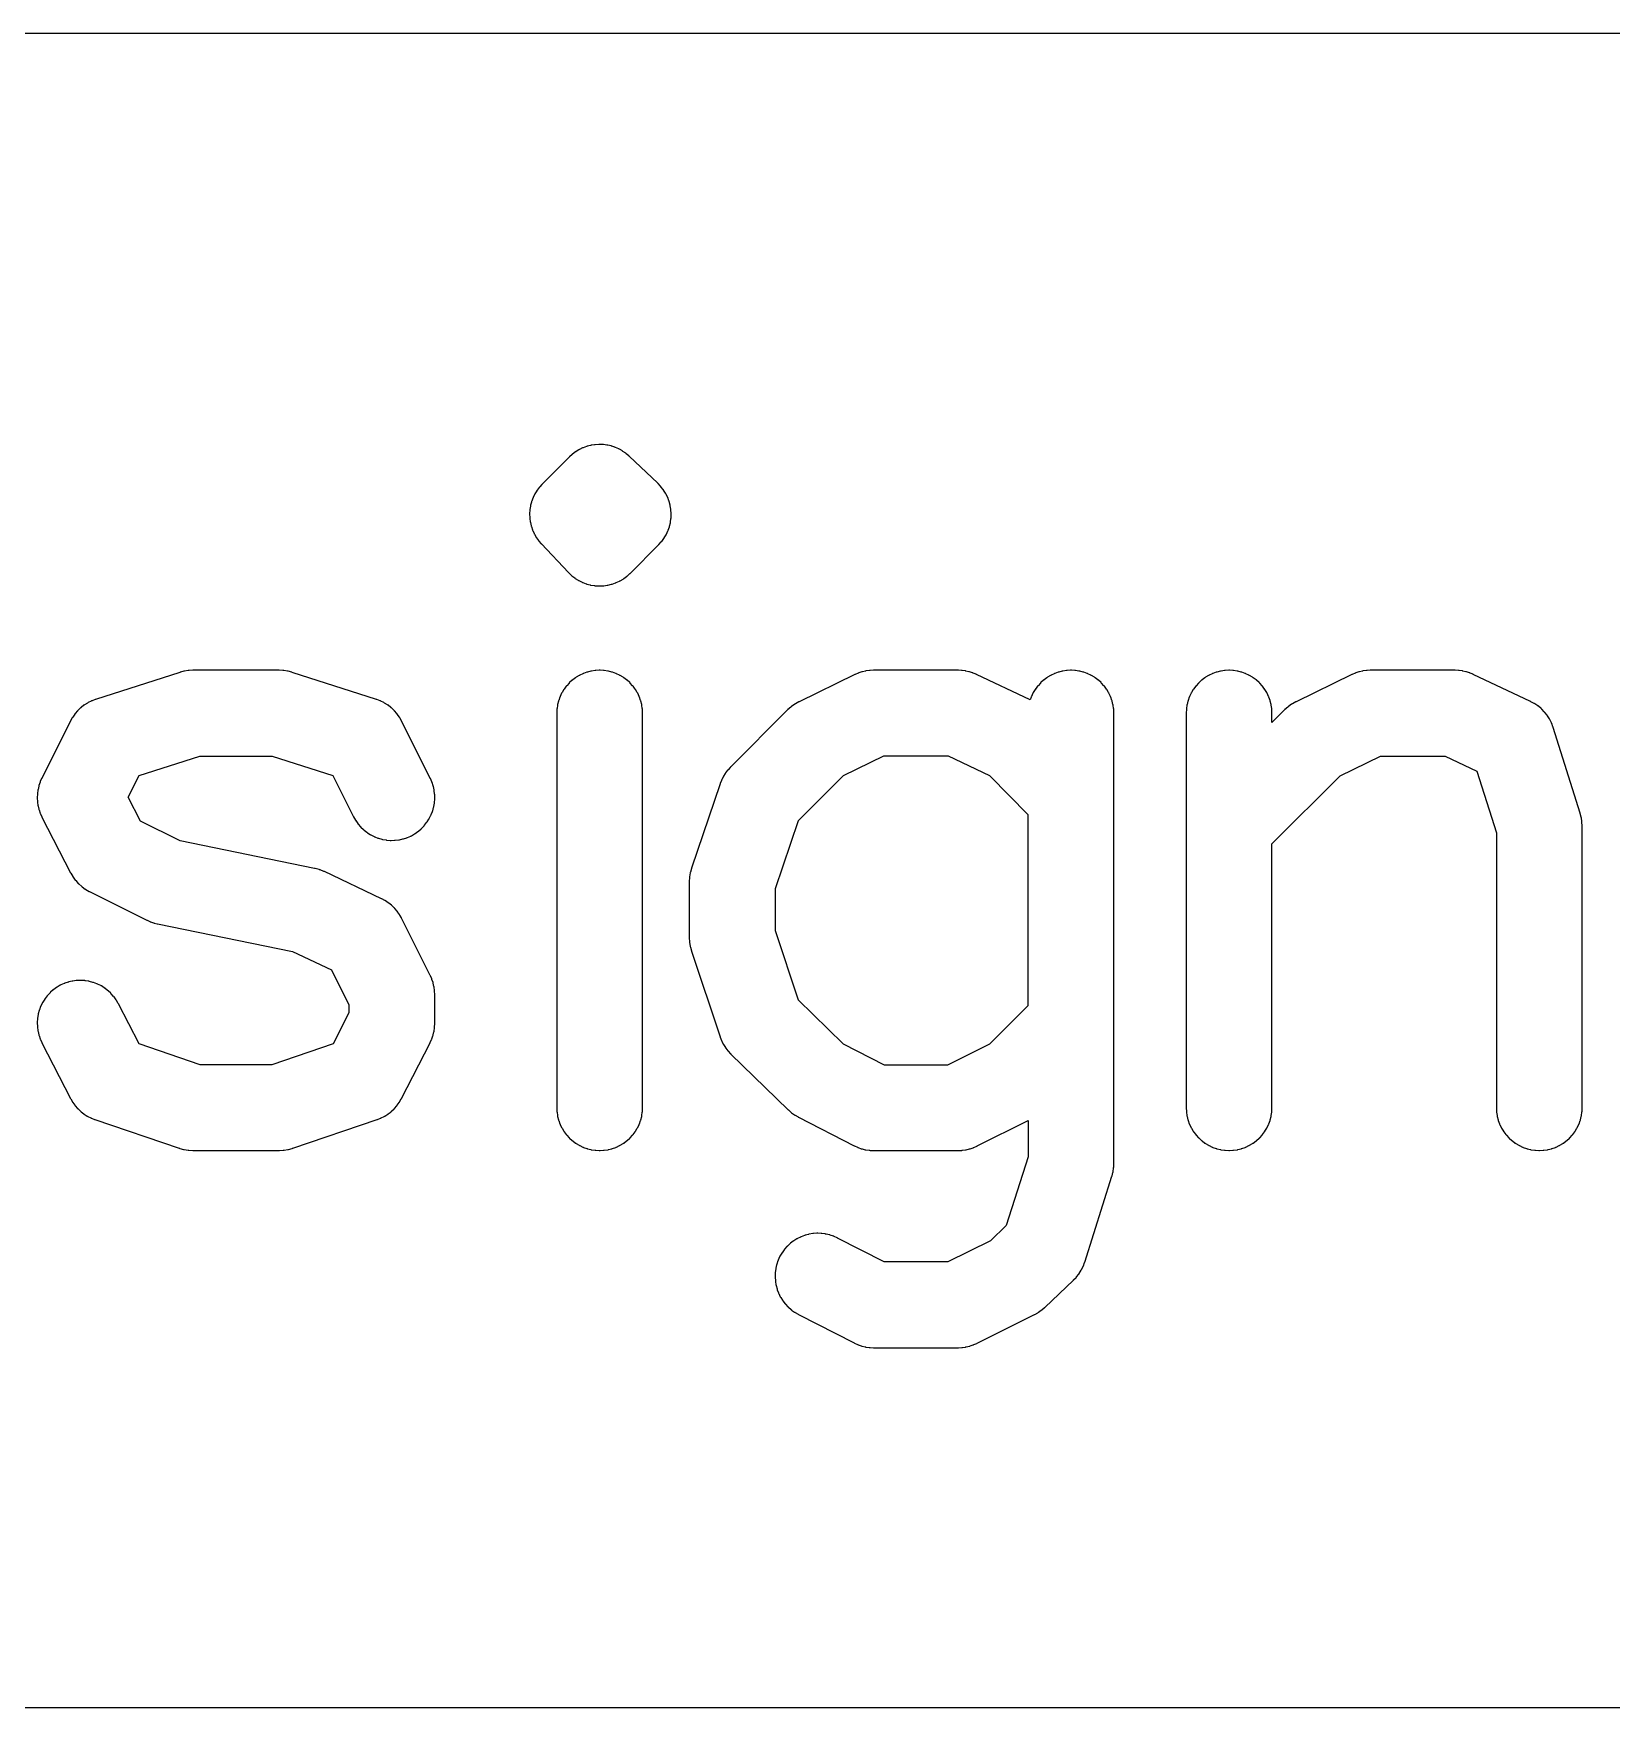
# Model space of a CAD drawing. Header units: inches. Extents: x -0.5 to 10, y -2.4 to 3.9.
# Drawn here: x 2.9801 to 3.0849, y -2.3026 to -2.1915 of the extents above; entities that cross this region are included whole.
import ezdxf

# ---------------------------------------------------------------- set-up
doc = ezdxf.new("R2010")
doc.units = ezdxf.units.IN

msp = doc.modelspace()

# ---------------------------------------------------------------- linework, layer by layer
for points in [[(3.33905, -2.30265), (3.33905, -2.19145), (2.87345, -2.19145), (2.87345, -2.30265)], [(3.013868, -2.221402), (3.013716, -2.22157), (3.0137, -2.221588), (3.013685, -2.221607), (3.01355, -2.221789), (3.013534, -2.221812), (3.013523, -2.221829), (3.013405, -2.222023), (3.013393, -2.222044), (3.013382, -2.222065), (3.013284, -2.22227), (3.013276, -2.222288), (3.013266, -2.222314), (3.013188, -2.222527), (3.01318, -2.222549), (3.013173, -2.222573), (3.013116, -2.222792), (3.013111, -2.222815), (3.013106, -2.222839), (3.01307, -2.223063), (3.013067, -2.223085), (3.013065, -2.223111), (3.013051, -2.223337), (3.01305, -2.223363), (3.013051, -2.223386), (3.013058, -2.223612), (3.01306, -2.223636), (3.013062, -2.22366), (3.013092, -2.223885), (3.013096, -2.223913), (3.013101, -2.223932), (3.013152, -2.224153), (3.013159, -2.22418), (3.013165, -2.2242), (3.013237, -2.224414), (3.013245, -2.224436), (3.013255, -2.224459), (3.013347, -2.224666), (3.013359, -2.22469), (3.013369, -2.224709), (3.013481, -2.224906), (3.013493, -2.224927), (3.013507, -2.224947), (3.013637, -2.225132), (3.013651, -2.225151), (3.013667, -2.22517), (3.013815, -2.225342), (3.01382, -2.225348), (3.013831, -2.22536), (3.015631, -2.22726), (3.015645, -2.227275), (3.015649, -2.227278), (3.015818, -2.22744), (3.015836, -2.227456), (3.015856, -2.227472), (3.016041, -2.227617), (3.016057, -2.227629), (3.016082, -2.227645), (3.01628, -2.227771), (3.016302, -2.227783), (3.016324, -2.227795), (3.016534, -2.2279), (3.016558, -2.227911), (3.016558, -2.227911), (3.016579, -2.22792), (3.016799, -2.228003), (3.016826, -2.228013), (3.016846, -2.228019), (3.017073, -2.22808), (3.017098, -2.228086), (3.017098, -2.228086), (3.017121, -2.22809), (3.017353, -2.228128), (3.017374, -2.228131), (3.017402, -2.228134), (3.017637, -2.228149), (3.017658, -2.22815), (3.017658, -2.22815), (3.017686, -2.228149), (3.017921, -2.228141), (3.017943, -2.22814), (3.017943, -2.22814), (3.017971, -2.228137), (3.018203, -2.228105), (3.018225, -2.228101), (3.018252, -2.228095), (3.01848, -2.228041), (3.018503, -2.228034), (3.018503, -2.228034), (3.018528, -2.228027), (3.018749, -2.227949), (3.018771, -2.227941), (3.018796, -2.22793), (3.019008, -2.227831), (3.019033, -2.227819), (3.019053, -2.227808), (3.019254, -2.227688), (3.019275, -2.227675), (3.019296, -2.227661), (3.019485, -2.227521), (3.019504, -2.227506), (3.019523, -2.22749), (3.019697, -2.227332), (3.019705, -2.227325), (3.019715, -2.227315), (3.021615, -2.225415), (3.021625, -2.225405), (3.021632, -2.225397), (3.02179, -2.225223), (3.021806, -2.225204), (3.021821, -2.225185), (3.021961, -2.224996), (3.021975, -2.224975), (3.021988, -2.224954), (3.022108, -2.224753), (3.022119, -2.224733), (3.022131, -2.224708), (3.02223, -2.224496), (3.022241, -2.224471), (3.022249, -2.224449), (3.022327, -2.224228), (3.022334, -2.224203), (3.022334, -2.224203), (3.022341, -2.22418), (3.022395, -2.223952), (3.022401, -2.223925), (3.022405, -2.223903), (3.022437, -2.223671), (3.02244, -2.223643), (3.02244, -2.223643), (3.022441, -2.223621), (3.022449, -2.223386), (3.02245, -2.223358), (3.02245, -2.223358), (3.022449, -2.223337), (3.022434, -2.223102), (3.022431, -2.223074), (3.022428, -2.223053), (3.02239, -2.222821), (3.022386, -2.222798), (3.022386, -2.222798), (3.02238, -2.222773), (3.022319, -2.222546), (3.022313, -2.222526), (3.022303, -2.222499), (3.02222, -2.222279), (3.022211, -2.222258), (3.022211, -2.222258), (3.0222, -2.222234), (3.022095, -2.222024), (3.022083, -2.222002), (3.022071, -2.22198), (3.021945, -2.221782), (3.021929, -2.221757), (3.021917, -2.221741), (3.021772, -2.221556), (3.021756, -2.221536), (3.02174, -2.221518), (3.021578, -2.221349), (3.021575, -2.221345), (3.02156, -2.221331), (3.01966, -2.219531), (3.019648, -2.21952), (3.019642, -2.219515), (3.01947, -2.219367), (3.019451, -2.219351), (3.019432, -2.219337), (3.019247, -2.219207), (3.019227, -2.219193), (3.019206, -2.219181), (3.019009, -2.219069), (3.01899, -2.219059), (3.018966, -2.219047), (3.018759, -2.218955), (3.018736, -2.218945), (3.018714, -2.218937), (3.0185, -2.218865), (3.01848, -2.218859), (3.018453, -2.218852), (3.018232, -2.218801), (3.018213, -2.218796), (3.018185, -2.218792), (3.01796, -2.218762), (3.017936, -2.21876), (3.017912, -2.218758), (3.017686, -2.218751), (3.017663, -2.21875), (3.017637, -2.218751), (3.017411, -2.218765), (3.017385, -2.218767), (3.017363, -2.21877), (3.017139, -2.218806), (3.017115, -2.218811), (3.017092, -2.218816), (3.016873, -2.218873), (3.016849, -2.21888), (3.016827, -2.218888), (3.016614, -2.218966), (3.016588, -2.218976), (3.01657, -2.218984), (3.016365, -2.219082), (3.016344, -2.219093), (3.016323, -2.219105), (3.016129, -2.219223), (3.016112, -2.219234), (3.016089, -2.21925), (3.015907, -2.219385), (3.015888, -2.2194), (3.01587, -2.219416), (3.015702, -2.219568), (3.015695, -2.219575), (3.015685, -2.219585), (3.013885, -2.221385), (3.013875, -2.221395)], [(2.999987, -2.240747), (3.001351, -2.243475), (3.001355, -2.243483), (3.001362, -2.243496), (3.001476, -2.243697), (3.00149, -2.243721), (3.001502, -2.243739), (3.001634, -2.243928), (3.001649, -2.243948), (3.001664, -2.243966), (3.001814, -2.244141), (3.00183, -2.244159), (3.001848, -2.244177), (3.002015, -2.244337), (3.002033, -2.244353), (3.002052, -2.244369), (3.002233, -2.244511), (3.002252, -2.244525), (3.002273, -2.244539), (3.002468, -2.244663), (3.002486, -2.244675), (3.00251, -2.244688), (3.002716, -2.244792), (3.002739, -2.244803), (3.002761, -2.244812), (3.002976, -2.244895), (3.002999, -2.244904), (3.003022, -2.244911), (3.003244, -2.244973), (3.003272, -2.24498), (3.003292, -2.244984), (3.003519, -2.245024), (3.003545, -2.245028), (3.003568, -2.24503), (3.003798, -2.245048), (3.003821, -2.245049), (3.003847, -2.245049), (3.004078, -2.245044), (3.004103, -2.245043), (3.004126, -2.24504), (3.004355, -2.245013), (3.004382, -2.245009), (3.004404, -2.245005), (3.004629, -2.244955), (3.004653, -2.244949), (3.004676, -2.244942), (3.004895, -2.24487), (3.004922, -2.24486), (3.004941, -2.244852), (3.005152, -2.24476), (3.005175, -2.244749), (3.005196, -2.244738), (3.005397, -2.244624), (3.005421, -2.24461), (3.005439, -2.244598), (3.005628, -2.244466), (3.005648, -2.244451), (3.005666, -2.244436), (3.005841, -2.244286), (3.005859, -2.24427), (3.005877, -2.244252), (3.006037, -2.244085), (3.006053, -2.244067), (3.006069, -2.244048), (3.006211, -2.243867), (3.006225, -2.243848), (3.006239, -2.243827), (3.006363, -2.243632), (3.006375, -2.243614), (3.006388, -2.24359), (3.006492, -2.243384), (3.006503, -2.243361), (3.006512, -2.243339), (3.006595, -2.243124), (3.006604, -2.243101), (3.006611, -2.243078), (3.006673, -2.242856), (3.00668, -2.242828), (3.006684, -2.242808), (3.006724, -2.242581), (3.006728, -2.242555), (3.00673, -2.242532), (3.006748, -2.242302), (3.006749, -2.242279), (3.006749, -2.242253), (3.006744, -2.242022), (3.006743, -2.241997), (3.00674, -2.241974), (3.006713, -2.241745), (3.006709, -2.241718), (3.006705, -2.241696), (3.006655, -2.241471), (3.006649, -2.241447), (3.006642, -2.241424), (3.00657, -2.241205), (3.00656, -2.241178), (3.006552, -2.241159), (3.00646, -2.240948), (3.006453, -2.240934), (3.006449, -2.240925), (3.004549, -2.237125), (3.004545, -2.237117), (3.004537, -2.237103), (3.004423, -2.2369), (3.004411, -2.236881), (3.004411, -2.236881), (3.004396, -2.236858), (3.004262, -2.236667), (3.004246, -2.236646), (3.004246, -2.236646), (3.004231, -2.236627), (3.004078, -2.23645), (3.004061, -2.236431), (3.004044, -2.236414), (3.003874, -2.236254), (3.003858, -2.236239), (3.003836, -2.236221), (3.003652, -2.236078), (3.003631, -2.236063), (3.003631, -2.236063), (3.003611, -2.23605), (3.003413, -2.235925), (3.003393, -2.235913), (3.003393, -2.235913), (3.003369, -2.235901), (3.00316, -2.235797), (3.003139, -2.235788), (3.003114, -2.235777), (3.002896, -2.235695), (3.00288, -2.235689), (3.002872, -2.235687), (2.997272, -2.233887), (2.997265, -2.233885), (2.997247, -2.233879), (2.997012, -2.233817), (2.996986, -2.233811), (2.996986, -2.233811), (2.996961, -2.233806), (2.996721, -2.233769), (2.996696, -2.233765), (2.996696, -2.233765), (2.996669, -2.233763), (2.996426, -2.233751), (2.99641, -2.23375), (2.9964, -2.23375), (2.9907, -2.23375), (2.99069, -2.23375), (2.990674, -2.233751), (2.990431, -2.233763), (2.990404, -2.233765), (2.990404, -2.233765), (2.990379, -2.233769), (2.990139, -2.233806), (2.990114, -2.233811), (2.990114, -2.233811), (2.990088, -2.233817), (2.989853, -2.233879), (2.989835, -2.233885), (2.989828, -2.233887), (2.984228, -2.235687), (2.98422, -2.235689), (2.984204, -2.235695), (2.983986, -2.235777), (2.983961, -2.235788), (2.98394, -2.235797), (2.983731, -2.235901), (2.983707, -2.235913), (2.983707, -2.235913), (2.983687, -2.235925), (2.983489, -2.23605), (2.983469, -2.236063), (2.983469, -2.236063), (2.983448, -2.236078), (2.983264, -2.236221), (2.983242, -2.236239), (2.983226, -2.236254), (2.983056, -2.236414), (2.983039, -2.236431), (2.983022, -2.23645), (2.982869, -2.236627), (2.982854, -2.236646), (2.982854, -2.236646), (2.982838, -2.236667), (2.982704, -2.236858), (2.982689, -2.236881), (2.982689, -2.236881), (2.982677, -2.2369), (2.982563, -2.237103), (2.982555, -2.237117), (2.982551, -2.237125), (2.980651, -2.240925), (2.980647, -2.240934), (2.980641, -2.240947), (2.980552, -2.241148), (2.980543, -2.241169), (2.980535, -2.241192), (2.980465, -2.241401), (2.980458, -2.241422), (2.980452, -2.241446), (2.980402, -2.241661), (2.980397, -2.241683), (2.980393, -2.241707), (2.980364, -2.241925), (2.980361, -2.24195), (2.98036, -2.241972), (2.98035, -2.242192), (2.98035, -2.242213), (2.980351, -2.242239), (2.980362, -2.242459), (2.980364, -2.24248), (2.980367, -2.242505), (2.980399, -2.242723), (2.980403, -2.242747), (2.980408, -2.24277), (2.98046, -2.242984), (2.980466, -2.243004), (2.980474, -2.243029), (2.980546, -2.243237), (2.980554, -2.24326), (2.980563, -2.24328), (2.980655, -2.243481), (2.980658, -2.243488), (2.980665, -2.243502), (2.982565, -2.247202), (2.98257, -2.247212), (2.982577, -2.247225), (2.982702, -2.247439), (2.982715, -2.247461), (2.982715, -2.247461), (2.982731, -2.247483), (2.982877, -2.247683), (2.982891, -2.247701), (2.982891, -2.247701), (2.982911, -2.247724), (2.983077, -2.247907), (2.983096, -2.247927), (2.983096, -2.247927), (2.983115, -2.247944), (2.9833, -2.248109), (2.983322, -2.248127), (2.983322, -2.248127), (2.983341, -2.248142), (2.983542, -2.248286), (2.983562, -2.248299), (2.983562, -2.248299), (2.983587, -2.248314), (2.983802, -2.248437), (2.983814, -2.248443), (2.983825, -2.248449), (2.987625, -2.250349), (2.98763, -2.250351), (2.987645, -2.250358), (2.987833, -2.250442), (2.987855, -2.250451), (2.987873, -2.250458), (2.988067, -2.250525), (2.988088, -2.250532), (2.988109, -2.250538), (2.988308, -2.250587), (2.988327, -2.250592), (2.98833, -2.250592), (2.997292, -2.252423), (2.999891, -2.253655), (3.00105, -2.255973), (3.00105, -2.256511), (2.999992, -2.258572), (2.99593, -2.25995), (2.99117, -2.25995), (2.987108, -2.258572), (2.985735, -2.255898), (2.985727, -2.255883), (2.985724, -2.255877), (2.985608, -2.255677), (2.985597, -2.255658), (2.985582, -2.255636), (2.985447, -2.255448), (2.985433, -2.255429), (2.985417, -2.25541), (2.985265, -2.255236), (2.985245, -2.255215), (2.985231, -2.255201), (2.985062, -2.255043), (2.985042, -2.255025), (2.985025, -2.255012), (2.984842, -2.254871), (2.984824, -2.254858), (2.984802, -2.254843), (2.984606, -2.254721), (2.984585, -2.254709), (2.984563, -2.254698), (2.984356, -2.254596), (2.984334, -2.254585), (2.984311, -2.254576), (2.984095, -2.254495), (2.984071, -2.254486), (2.984049, -2.25448), (2.983826, -2.25442), (2.983798, -2.254414), (2.983778, -2.25441), (2.98355, -2.254372), (2.98353, -2.254369), (2.983502, -2.254367), (2.983271, -2.254351), (2.983249, -2.25435), (2.983222, -2.254351), (2.982992, -2.254358), (2.982968, -2.254359), (2.982943, -2.254362), (2.982714, -2.254392), (2.982692, -2.254396), (2.982666, -2.254401), (2.982441, -2.254453), (2.982417, -2.25446), (2.982394, -2.254467), (2.982176, -2.254541), (2.982154, -2.254549), (2.98213, -2.254559), (2.98192, -2.254654), (2.981897, -2.254665), (2.981877, -2.254676), (2.981677, -2.254792), (2.981658, -2.254803), (2.981636, -2.254818), (2.981448, -2.254953), (2.981429, -2.254967), (2.98141, -2.254983), (2.981236, -2.255135), (2.981215, -2.255155), (2.981201, -2.255169), (2.981043, -2.255338), (2.981025, -2.255358), (2.981012, -2.255375), (2.980871, -2.255558), (2.980858, -2.255576), (2.980843, -2.255598), (2.980721, -2.255794), (2.980709, -2.255815), (2.980698, -2.255837), (2.980596, -2.256044), (2.980585, -2.256066), (2.980576, -2.256089), (2.980495, -2.256305), (2.980486, -2.256329), (2.98048, -2.256351), (2.98042, -2.256574), (2.980414, -2.256602), (2.98041, -2.256622), (2.980372, -2.25685), (2.980369, -2.25687), (2.980367, -2.256898), (2.980351, -2.257129), (2.98035, -2.257151), (2.980351, -2.257178), (2.980358, -2.257408), (2.980359, -2.257432), (2.980362, -2.257457), (2.980392, -2.257686), (2.980396, -2.257708), (2.980401, -2.257734), (2.980453, -2.257959), (2.98046, -2.257983), (2.980467, -2.258006), (2.980541, -2.258224), (2.980549, -2.258246), (2.980559, -2.25827), (2.980654, -2.25848), (2.980658, -2.258489), (2.980665, -2.258502), (2.982565, -2.262202), (2.982571, -2.262214), (2.982576, -2.262223), (2.982689, -2.262419), (2.982701, -2.262439), (2.982715, -2.262459), (2.982846, -2.262643), (2.982863, -2.262666), (2.982876, -2.262681), (2.983024, -2.262852), (2.983043, -2.262872), (2.983057, -2.262886), (2.983221, -2.263042), (2.983238, -2.263058), (2.983257, -2.263073), (2.983435, -2.263212), (2.983455, -2.263227), (2.983474, -2.26324), (2.983665, -2.263362), (2.983683, -2.263373), (2.983706, -2.263386), (2.983908, -2.263488), (2.983926, -2.263497), (2.983952, -2.263508), (2.984162, -2.263591), (2.984168, -2.263593), (2.984184, -2.263599), (2.989784, -2.265499), (2.989798, -2.265503), (2.98981, -2.265507), (2.990057, -2.265576), (2.990081, -2.265582), (2.990081, -2.265582), (2.99011, -2.265588), (2.990363, -2.265629), (2.99039, -2.265633), (2.99039, -2.265633), (2.990417, -2.265635), (2.990673, -2.265649), (2.990691, -2.26565), (2.9907, -2.26565), (2.9964, -2.26565), (2.996409, -2.26565), (2.996427, -2.265649), (2.996683, -2.265635), (2.99671, -2.265633), (2.99671, -2.265633), (2.996737, -2.265629), (2.99699, -2.265588), (2.997019, -2.265582), (2.997019, -2.265582), (2.997043, -2.265576), (2.99729, -2.265507), (2.997302, -2.265503), (2.997316, -2.265499), (3.002916, -2.263599), (3.002932, -2.263593), (3.002938, -2.263591), (3.003148, -2.263508), (3.003174, -2.263497), (3.003192, -2.263488), (3.003394, -2.263386), (3.003417, -2.263373), (3.003435, -2.263362), (3.003626, -2.26324), (3.003645, -2.263227), (3.003665, -2.263212), (3.003843, -2.263073), (3.003862, -2.263058), (3.003879, -2.263042), (3.004043, -2.262886), (3.004057, -2.262872), (3.004076, -2.262852), (3.004224, -2.262681), (3.004237, -2.262666), (3.004254, -2.262643), (3.004385, -2.262459), (3.004399, -2.262439), (3.004411, -2.262419), (3.004524, -2.262223), (3.004529, -2.262214), (3.004535, -2.262202), (3.006435, -2.258502), (3.006444, -2.258484), (3.006446, -2.258481), (3.006538, -2.258278), (3.006546, -2.258258), (3.006555, -2.258234), (3.006628, -2.258023), (3.006636, -2.257997), (3.006641, -2.257977), (3.006694, -2.257761), (3.006699, -2.257738), (3.006703, -2.257714), (3.006734, -2.257494), (3.006737, -2.25747), (3.006739, -2.257446), (3.006749, -2.257224), (3.00675, -2.257211), (3.00675, -2.2572), (3.00675, -2.2553), (3.00675, -2.255289), (3.006749, -2.255277), (3.006739, -2.255059), (3.006738, -2.255034), (3.006735, -2.255013), (3.006705, -2.254797), (3.006701, -2.254775), (3.006696, -2.254752), (3.006646, -2.25454), (3.00664, -2.254514), (3.006634, -2.254495), (3.006564, -2.254289), (3.006555, -2.254264), (3.006547, -2.254246), (3.006459, -2.254046), (3.006453, -2.254034), (3.006449, -2.254025), (3.004549, -2.250225), (3.004545, -2.250217), (3.004538, -2.250204), (3.004429, -2.25001), (3.004418, -2.249992), (3.004404, -2.24997), (3.004277, -2.249786), (3.004264, -2.249769), (3.004248, -2.249749), (3.004104, -2.249578), (3.004088, -2.24956), (3.004072, -2.249543), (3.003912, -2.249387), (3.003894, -2.249371), (3.003877, -2.249356), (3.003703, -2.249215), (3.003685, -2.249202), (3.003665, -2.249187), (3.003479, -2.249064), (3.003459, -2.249052), (3.003438, -2.24904), (3.003241, -2.248935), (3.003225, -2.248927), (3.00322, -2.248924), (2.99942, -2.247124), (2.999406, -2.247118), (2.999392, -2.247112), (2.99913, -2.247007), (2.999102, -2.246996), (2.999102, -2.246996), (2.999073, -2.246988), (2.9988, -2.246915), (2.998778, -2.246909), (2.99877, -2.246908), (2.989839, -2.245083), (2.987209, -2.243768), (2.986395, -2.242183), (2.987113, -2.240747), (2.991147, -2.23945), (2.995953, -2.23945)], [(3.02055, -2.2628), (3.02055, -2.2366), (3.02055, -2.23659), (3.020549, -2.236575), (3.020538, -2.236345), (3.020536, -2.236319), (3.020533, -2.236296), (3.020499, -2.236068), (3.020496, -2.236045), (3.02049, -2.23602), (3.020434, -2.235796), (3.020427, -2.23577), (3.02042, -2.235749), (3.020342, -2.235532), (3.020333, -2.235508), (3.020323, -2.235487), (3.020225, -2.235278), (3.020213, -2.235256), (3.020201, -2.235235), (3.020083, -2.235037), (3.020068, -2.235014), (3.020056, -2.234997), (3.019918, -2.234811), (3.019902, -2.23479), (3.019887, -2.234773), (3.019732, -2.234603), (3.019715, -2.234585), (3.019697, -2.234568), (3.019527, -2.234413), (3.01951, -2.234398), (3.019489, -2.234382), (3.019303, -2.234244), (3.019286, -2.234232), (3.019263, -2.234217), (3.019065, -2.234099), (3.019044, -2.234087), (3.019022, -2.234075), (3.018813, -2.233977), (3.018792, -2.233967), (3.018768, -2.233958), (3.018551, -2.23388), (3.01853, -2.233873), (3.018504, -2.233866), (3.01828, -2.23381), (3.018255, -2.233804), (3.018232, -2.233801), (3.018004, -2.233767), (3.017981, -2.233764), (3.017955, -2.233762), (3.017725, -2.233751), (3.0177, -2.23375), (3.017675, -2.233751), (3.017445, -2.233762), (3.017419, -2.233764), (3.017396, -2.233767), (3.017168, -2.233801), (3.017145, -2.233804), (3.01712, -2.23381), (3.016896, -2.233866), (3.01687, -2.233873), (3.016849, -2.23388), (3.016632, -2.233958), (3.016608, -2.233967), (3.016587, -2.233977), (3.016378, -2.234075), (3.016356, -2.234087), (3.016335, -2.234099), (3.016137, -2.234217), (3.016114, -2.234232), (3.016097, -2.234244), (3.015911, -2.234382), (3.01589, -2.234398), (3.015873, -2.234413), (3.015703, -2.234568), (3.015685, -2.234585), (3.015668, -2.234603), (3.015513, -2.234773), (3.015498, -2.23479), (3.015482, -2.234811), (3.015344, -2.234997), (3.015332, -2.235014), (3.015317, -2.235037), (3.015199, -2.235235), (3.015187, -2.235256), (3.015175, -2.235278), (3.015077, -2.235487), (3.015067, -2.235508), (3.015058, -2.235532), (3.01498, -2.235749), (3.014973, -2.23577), (3.014966, -2.235796), (3.01491, -2.23602), (3.014904, -2.236045), (3.014901, -2.236068), (3.014867, -2.236296), (3.014864, -2.236319), (3.014862, -2.236345), (3.014851, -2.236575), (3.01485, -2.23659), (3.01485, -2.2366), (3.01485, -2.2628), (3.01485, -2.26281), (3.014851, -2.262825), (3.014862, -2.263055), (3.014864, -2.263081), (3.014867, -2.263104), (3.014901, -2.263332), (3.014904, -2.263355), (3.01491, -2.26338), (3.014966, -2.263604), (3.014973, -2.26363), (3.01498, -2.263651), (3.015058, -2.263868), (3.015067, -2.263892), (3.015077, -2.263913), (3.015175, -2.264122), (3.015187, -2.264144), (3.015199, -2.264165), (3.015317, -2.264363), (3.015332, -2.264386), (3.015344, -2.264403), (3.015482, -2.264589), (3.015498, -2.26461), (3.015513, -2.264627), (3.015668, -2.264797), (3.015685, -2.264815), (3.015703, -2.264832), (3.015873, -2.264987), (3.01589, -2.265002), (3.015911, -2.265018), (3.016097, -2.265156), (3.016114, -2.265168), (3.016137, -2.265183), (3.016335, -2.265301), (3.016356, -2.265313), (3.016378, -2.265325), (3.016587, -2.265423), (3.016608, -2.265433), (3.016632, -2.265442), (3.016849, -2.26552), (3.01687, -2.265527), (3.016896, -2.265534), (3.01712, -2.26559), (3.017145, -2.265596), (3.017168, -2.265599), (3.017396, -2.265633), (3.017419, -2.265636), (3.017445, -2.265638), (3.017675, -2.265649), (3.0177, -2.26565), (3.017725, -2.265649), (3.017955, -2.265638), (3.017981, -2.265636), (3.018004, -2.265633), (3.018232, -2.265599), (3.018255, -2.265596), (3.01828, -2.26559), (3.018504, -2.265534), (3.01853, -2.265527), (3.018551, -2.26552), (3.018768, -2.265442), (3.018792, -2.265433), (3.018813, -2.265423), (3.019022, -2.265325), (3.019044, -2.265313), (3.019065, -2.265301), (3.019263, -2.265183), (3.019286, -2.265168), (3.019303, -2.265156), (3.019489, -2.265018), (3.01951, -2.265002), (3.019527, -2.264987), (3.019697, -2.264832), (3.019715, -2.264815), (3.019732, -2.264797), (3.019887, -2.264627), (3.019902, -2.26461), (3.019918, -2.264589), (3.020056, -2.264403), (3.020068, -2.264386), (3.020083, -2.264363), (3.020201, -2.264165), (3.020213, -2.264144), (3.020225, -2.264122), (3.020323, -2.263913), (3.020333, -2.263892), (3.020342, -2.263868), (3.02042, -2.263651), (3.020427, -2.26363), (3.020434, -2.263604), (3.02049, -2.26338), (3.020496, -2.263355), (3.020499, -2.263332), (3.020533, -2.263104), (3.020536, -2.263081), (3.020538, -2.263055), (3.020549, -2.262825), (3.02055, -2.26281)], [(3.04615, -2.263661), (3.04615, -2.266061), (3.044704, -2.270638), (3.043647, -2.27164), (3.040827, -2.27305), (3.036589, -2.27305), (3.033502, -2.271465), (3.033489, -2.271458), (3.03348, -2.271454), (3.03327, -2.271359), (3.033246, -2.271349), (3.033224, -2.271341), (3.033006, -2.271267), (3.032983, -2.27126), (3.032959, -2.271253), (3.032734, -2.271201), (3.032708, -2.271196), (3.032686, -2.271192), (3.032457, -2.271162), (3.032432, -2.271159), (3.032408, -2.271158), (3.032178, -2.271151), (3.032151, -2.27115), (3.032129, -2.271151), (3.031898, -2.271167), (3.03187, -2.271169), (3.03185, -2.271172), (3.031622, -2.27121), (3.031602, -2.271214), (3.031574, -2.27122), (3.031351, -2.27128), (3.031329, -2.271286), (3.031305, -2.271295), (3.031089, -2.271376), (3.031066, -2.271385), (3.031044, -2.271396), (3.030837, -2.271498), (3.030815, -2.271509), (3.030794, -2.271521), (3.030598, -2.271643), (3.030576, -2.271658), (3.030558, -2.271671), (3.030375, -2.271812), (3.030358, -2.271825), (3.030338, -2.271843), (3.030169, -2.272001), (3.030155, -2.272015), (3.030135, -2.272036), (3.029983, -2.27221), (3.029967, -2.272229), (3.029953, -2.272248), (3.029818, -2.272436), (3.029803, -2.272458), (3.029792, -2.272477), (3.029676, -2.272677), (3.029665, -2.272697), (3.029654, -2.27272), (3.029559, -2.27293), (3.029549, -2.272954), (3.029541, -2.272976), (3.029467, -2.273194), (3.02946, -2.273217), (3.029453, -2.273241), (3.029401, -2.273466), (3.029396, -2.273492), (3.029392, -2.273514), (3.029362, -2.273743), (3.029359, -2.273768), (3.029358, -2.273792), (3.029351, -2.274022), (3.02935, -2.274049), (3.029351, -2.274071), (3.029367, -2.274302), (3.029369, -2.27433), (3.029372, -2.27435), (3.02941, -2.274578), (3.029414, -2.274598), (3.02942, -2.274626), (3.02948, -2.274849), (3.029486, -2.274871), (3.029495, -2.274895), (3.029576, -2.275111), (3.029585, -2.275134), (3.029596, -2.275156), (3.029698, -2.275363), (3.029709, -2.275385), (3.029721, -2.275406), (3.029843, -2.275602), (3.029858, -2.275624), (3.029871, -2.275642), (3.030012, -2.275825), (3.030025, -2.275842), (3.030043, -2.275862), (3.030201, -2.276031), (3.030215, -2.276045), (3.030236, -2.276065), (3.03041, -2.276217), (3.030429, -2.276233), (3.030448, -2.276247), (3.030636, -2.276382), (3.030658, -2.276397), (3.030677, -2.276408), (3.030877, -2.276524), (3.030883, -2.276527), (3.030898, -2.276535), (3.034598, -2.278435), (3.034616, -2.278444), (3.034619, -2.278446), (3.034822, -2.278538), (3.034842, -2.278546), (3.034866, -2.278555), (3.035077, -2.278628), (3.035103, -2.278636), (3.035123, -2.278641), (3.035339, -2.278694), (3.035362, -2.278699), (3.035386, -2.278703), (3.035606, -2.278734), (3.03563, -2.278737), (3.035654, -2.278739), (3.035876, -2.278749), (3.035889, -2.27875), (3.0359, -2.27875), (3.0415, -2.27875), (3.041511, -2.27875), (3.041523, -2.278749), (3.041741, -2.278739), (3.041766, -2.278738), (3.041787, -2.278735), (3.042003, -2.278705), (3.042025, -2.278701), (3.042048, -2.278696), (3.04226, -2.278646), (3.042286, -2.27864), (3.042305, -2.278634), (3.042511, -2.278564), (3.042536, -2.278555), (3.042554, -2.278547), (3.042754, -2.278459), (3.042766, -2.278453), (3.042775, -2.278449), (3.046575, -2.276549), (3.046583, -2.276545), (3.046596, -2.276538), (3.046797, -2.276424), (3.046818, -2.276412), (3.046839, -2.276398), (3.047028, -2.276266), (3.047048, -2.276251), (3.047067, -2.276236), (3.047242, -2.276085), (3.047254, -2.276075), (3.04726, -2.276069), (3.04916, -2.274269), (3.04917, -2.27426), (3.049178, -2.274251), (3.049342, -2.274079), (3.04936, -2.274059), (3.04936, -2.274059), (3.049375, -2.274041), (3.049521, -2.273853), (3.049536, -2.273832), (3.049536, -2.273832), (3.04955, -2.273811), (3.049677, -2.273609), (3.049687, -2.273591), (3.049687, -2.273591), (3.049701, -2.273565), (3.049806, -2.273352), (3.049817, -2.273328), (3.049817, -2.273328), (3.049826, -2.273305), (3.049909, -2.273082), (3.049911, -2.273078), (3.049918, -2.273058), (3.051718, -2.267358), (3.051722, -2.267345), (3.051725, -2.267334), (3.051785, -2.267102), (3.051791, -2.267079), (3.051791, -2.267079), (3.051795, -2.267052), (3.051832, -2.266815), (3.051835, -2.266788), (3.051835, -2.266788), (3.051837, -2.266765), (3.051849, -2.266525), (3.05185, -2.26651), (3.05185, -2.2665), (3.05185, -2.2366), (3.05185, -2.23659), (3.051849, -2.236575), (3.051838, -2.236345), (3.051836, -2.236319), (3.051833, -2.236296), (3.051799, -2.236068), (3.051796, -2.236045), (3.05179, -2.23602), (3.051734, -2.235796), (3.051727, -2.23577), (3.05172, -2.235749), (3.051642, -2.235532), (3.051633, -2.235508), (3.051623, -2.235487), (3.051525, -2.235278), (3.051513, -2.235256), (3.051501, -2.235235), (3.051383, -2.235037), (3.051368, -2.235014), (3.051356, -2.234997), (3.051218, -2.234811), (3.051202, -2.23479), (3.051187, -2.234773), (3.051032, -2.234603), (3.051015, -2.234585), (3.050997, -2.234568), (3.050827, -2.234413), (3.05081, -2.234398), (3.050789, -2.234382), (3.050603, -2.234244), (3.050586, -2.234232), (3.050563, -2.234217), (3.050365, -2.234099), (3.050344, -2.234087), (3.050322, -2.234075), (3.050113, -2.233977), (3.050092, -2.233967), (3.050068, -2.233958), (3.049851, -2.23388), (3.04983, -2.233873), (3.049804, -2.233866), (3.04958, -2.23381), (3.049555, -2.233804), (3.049532, -2.233801), (3.049304, -2.233767), (3.049281, -2.233764), (3.049255, -2.233762), (3.049025, -2.233751), (3.049, -2.23375), (3.048975, -2.233751), (3.048745, -2.233762), (3.048719, -2.233764), (3.048696, -2.233767), (3.048468, -2.233801), (3.048445, -2.233804), (3.04842, -2.23381), (3.048196, -2.233866), (3.04817, -2.233873), (3.048149, -2.23388), (3.047932, -2.233958), (3.047908, -2.233967), (3.047887, -2.233977), (3.047678, -2.234075), (3.047656, -2.234087), (3.047635, -2.234099), (3.047437, -2.234217), (3.047414, -2.234232), (3.047397, -2.234244), (3.047211, -2.234382), (3.04719, -2.234398), (3.047173, -2.234413), (3.047003, -2.234568), (3.046985, -2.234585), (3.046968, -2.234603), (3.046813, -2.234773), (3.046798, -2.23479), (3.046782, -2.234811), (3.046644, -2.234997), (3.046632, -2.235014), (3.046617, -2.235037), (3.046499, -2.235235), (3.046487, -2.235256), (3.046475, -2.235278), (3.046377, -2.235487), (3.046367, -2.235508), (3.046358, -2.235532), (3.046292, -2.235716), (3.04272, -2.234024), (3.042711, -2.23402), (3.0427, -2.234015), (3.042508, -2.233935), (3.042489, -2.233927), (3.042467, -2.233919), (3.042269, -2.233856), (3.042247, -2.23385), (3.042226, -2.233844), (3.042023, -2.233799), (3.042004, -2.233795), (3.04198, -2.233791), (3.041774, -2.233764), (3.041753, -2.233761), (3.04173, -2.23376), (3.041522, -2.23375), (3.041511, -2.23375), (3.0415, -2.23375), (3.0359, -2.23375), (3.035889, -2.23375), (3.035877, -2.233751), (3.035665, -2.23376), (3.035643, -2.233762), (3.03562, -2.233764), (3.035409, -2.233793), (3.035383, -2.233797), (3.035364, -2.233801), (3.035157, -2.233849), (3.035131, -2.233856), (3.035114, -2.233861), (3.034911, -2.233927), (3.034889, -2.233935), (3.034869, -2.233943), (3.034674, -2.234028), (3.034662, -2.234033), (3.034653, -2.234037), (3.030953, -2.235837), (3.030941, -2.235843), (3.030929, -2.23585), (3.030701, -2.235977), (3.030679, -2.23599), (3.030679, -2.23599), (3.030654, -2.236006), (3.030442, -2.236157), (3.030422, -2.236173), (3.030422, -2.236173), (3.030399, -2.236192), (3.030205, -2.236366), (3.030198, -2.236372), (3.030185, -2.236385), (3.026385, -2.240185), (3.026374, -2.240196), (3.026369, -2.240201), (3.026224, -2.24036), (3.026209, -2.240378), (3.026195, -2.240396), (3.026065, -2.240567), (3.026051, -2.240587), (3.026039, -2.240605), (3.025925, -2.240788), (3.025914, -2.240807), (3.025903, -2.240828), (3.025806, -2.24102), (3.025795, -2.241043), (3.025787, -2.241062), (3.025709, -2.241263), (3.025706, -2.241271), (3.025701, -2.241284), (3.023801, -2.246884), (3.023797, -2.246898), (3.023793, -2.24691), (3.023724, -2.247157), (3.023718, -2.247181), (3.023718, -2.247181), (3.023712, -2.24721), (3.023671, -2.247463), (3.023667, -2.24749), (3.023667, -2.24749), (3.023665, -2.247517), (3.023651, -2.247773), (3.02365, -2.247791), (3.02365, -2.2478), (3.02365, -2.2515), (3.02365, -2.251509), (3.023651, -2.251527), (3.023664, -2.251778), (3.023667, -2.251808), (3.023667, -2.251808), (3.02367, -2.251832), (3.02371, -2.25208), (3.023716, -2.252108), (3.023716, -2.252108), (3.023722, -2.252133), (3.023788, -2.252376), (3.023791, -2.252384), (3.023796, -2.252401), (3.025696, -2.258101), (3.025699, -2.258111), (3.025704, -2.258124), (3.025785, -2.258333), (3.025793, -2.258352), (3.025805, -2.258376), (3.025905, -2.258577), (3.025916, -2.258597), (3.025928, -2.258618), (3.026047, -2.258808), (3.026058, -2.258824), (3.026075, -2.258847), (3.026211, -2.259025), (3.026227, -2.259044), (3.026242, -2.259061), (3.026395, -2.259225), (3.026407, -2.259237), (3.026412, -2.259242), (3.030212, -2.262942), (3.030223, -2.262952), (3.03023, -2.262959), (3.030405, -2.263113), (3.030424, -2.263129), (3.030424, -2.263129), (3.030444, -2.263144), (3.030633, -2.26328), (3.030652, -2.263293), (3.030675, -2.263307), (3.030876, -2.263423), (3.030883, -2.263427), (3.030898, -2.263435), (3.034598, -2.265335), (3.034616, -2.265344), (3.034619, -2.265346), (3.034822, -2.265438), (3.034842, -2.265446), (3.034866, -2.265455), (3.035077, -2.265528), (3.035103, -2.265536), (3.035123, -2.265541), (3.035339, -2.265594), (3.035362, -2.265599), (3.035386, -2.265603), (3.035606, -2.265634), (3.03563, -2.265637), (3.035654, -2.265639), (3.035876, -2.265649), (3.035889, -2.26565), (3.0359, -2.26565), (3.0415, -2.26565), (3.041511, -2.26565), (3.041523, -2.265649), (3.041741, -2.265639), (3.041766, -2.265638), (3.041787, -2.265635), (3.042003, -2.265605), (3.042025, -2.265601), (3.042048, -2.265596), (3.04226, -2.265546), (3.042286, -2.26554), (3.042305, -2.265534), (3.042511, -2.265464), (3.042536, -2.265455), (3.042554, -2.265447), (3.042754, -2.265359), (3.042766, -2.265353), (3.042775, -2.265349)], [(3.06235, -2.2628), (3.06235, -2.245281), (3.066877, -2.240754), (3.069556, -2.23945), (3.073859, -2.23945), (3.075957, -2.240444), (3.07725, -2.244539), (3.07725, -2.2628), (3.07725, -2.26281), (3.077251, -2.262825), (3.077262, -2.263055), (3.077264, -2.263081), (3.077267, -2.263104), (3.077301, -2.263332), (3.077304, -2.263355), (3.07731, -2.26338), (3.077366, -2.263604), (3.077373, -2.26363), (3.07738, -2.263651), (3.077458, -2.263868), (3.077467, -2.263892), (3.077477, -2.263913), (3.077575, -2.264122), (3.077587, -2.264144), (3.077599, -2.264165), (3.077717, -2.264363), (3.077732, -2.264386), (3.077744, -2.264403), (3.077882, -2.264589), (3.077898, -2.26461), (3.077913, -2.264627), (3.078068, -2.264797), (3.078085, -2.264815), (3.078103, -2.264832), (3.078273, -2.264987), (3.07829, -2.265002), (3.078311, -2.265018), (3.078497, -2.265156), (3.078514, -2.265168), (3.078537, -2.265183), (3.078735, -2.265301), (3.078756, -2.265313), (3.078778, -2.265325), (3.078987, -2.265423), (3.079008, -2.265433), (3.079032, -2.265442), (3.079249, -2.26552), (3.07927, -2.265527), (3.079296, -2.265534), (3.07952, -2.26559), (3.079545, -2.265596), (3.079568, -2.265599), (3.079796, -2.265633), (3.079819, -2.265636), (3.079845, -2.265638), (3.080075, -2.265649), (3.0801, -2.26565), (3.080125, -2.265649), (3.080355, -2.265638), (3.080381, -2.265636), (3.080404, -2.265633), (3.080632, -2.265599), (3.080655, -2.265596), (3.08068, -2.26559), (3.080904, -2.265534), (3.08093, -2.265527), (3.080951, -2.26552), (3.081168, -2.265442), (3.081192, -2.265433), (3.081213, -2.265423), (3.081422, -2.265325), (3.081444, -2.265313), (3.081465, -2.265301), (3.081663, -2.265183), (3.081686, -2.265168), (3.081703, -2.265156), (3.081889, -2.265018), (3.08191, -2.265002), (3.081927, -2.264987), (3.082097, -2.264832), (3.082115, -2.264815), (3.082132, -2.264797), (3.082287, -2.264627), (3.082302, -2.26461), (3.082318, -2.264589), (3.082456, -2.264403), (3.082468, -2.264386), (3.082483, -2.264363), (3.082601, -2.264165), (3.082613, -2.264144), (3.082625, -2.264122), (3.082723, -2.263913), (3.082733, -2.263892), (3.082742, -2.263868), (3.08282, -2.263651), (3.082827, -2.26363), (3.082834, -2.263604), (3.08289, -2.26338), (3.082896, -2.263355), (3.082899, -2.263332), (3.082933, -2.263104), (3.082936, -2.263081), (3.082938, -2.263055), (3.082949, -2.262825), (3.08295, -2.26281), (3.08295, -2.2628), (3.08295, -2.2441), (3.08295, -2.24409), (3.082949, -2.244075), (3.082937, -2.243835), (3.082935, -2.243812), (3.082935, -2.243812), (3.082932, -2.243785), (3.082895, -2.243548), (3.082891, -2.243521), (3.082891, -2.243521), (3.082885, -2.243498), (3.082825, -2.243266), (3.082822, -2.243255), (3.082818, -2.243242), (3.081018, -2.237542), (3.081012, -2.237525), (3.081009, -2.237517), (3.080925, -2.237291), (3.080917, -2.23727), (3.080917, -2.23727), (3.080904, -2.237244), (3.080797, -2.237028), (3.080784, -2.237003), (3.080784, -2.237003), (3.080772, -2.236983), (3.080643, -2.236779), (3.080629, -2.236758), (3.080629, -2.236758), (3.080614, -2.236737), (3.080464, -2.236547), (3.08045, -2.23653), (3.08045, -2.23653), (3.080431, -2.236508), (3.080263, -2.236334), (3.080247, -2.236319), (3.080247, -2.236319), (3.080225, -2.236299), (3.08004, -2.236144), (3.08002, -2.236128), (3.08002, -2.236128), (3.079999, -2.236113), (3.0798, -2.235977), (3.07978, -2.235965), (3.07978, -2.235965), (3.079756, -2.23595), (3.079543, -2.235836), (3.07953, -2.235829), (3.07952, -2.235824), (3.07572, -2.234024), (3.075711, -2.23402), (3.0757, -2.234015), (3.075508, -2.233935), (3.075489, -2.233927), (3.075467, -2.233919), (3.075269, -2.233856), (3.075247, -2.23385), (3.075226, -2.233844), (3.075023, -2.233799), (3.075004, -2.233795), (3.07498, -2.233791), (3.074774, -2.233764), (3.074753, -2.233761), (3.07473, -2.23376), (3.074522, -2.23375), (3.074511, -2.23375), (3.0745, -2.23375), (3.0689, -2.23375), (3.068889, -2.23375), (3.068877, -2.233751), (3.068665, -2.23376), (3.068643, -2.233762), (3.06862, -2.233764), (3.068409, -2.233793), (3.068383, -2.233797), (3.068364, -2.233801), (3.068157, -2.233849), (3.068131, -2.233856), (3.068114, -2.233861), (3.067911, -2.233927), (3.067889, -2.233935), (3.067869, -2.233943), (3.067674, -2.234028), (3.067662, -2.234033), (3.067653, -2.234037), (3.063953, -2.235837), (3.063941, -2.235843), (3.063929, -2.23585), (3.063701, -2.235977), (3.063679, -2.23599), (3.063679, -2.23599), (3.063654, -2.236006), (3.063442, -2.236157), (3.063422, -2.236173), (3.063422, -2.236173), (3.063399, -2.236192), (3.063205, -2.236366), (3.063198, -2.236372), (3.063185, -2.236385), (3.06235, -2.237219), (3.06235, -2.2366), (3.06235, -2.23659), (3.062349, -2.236575), (3.062338, -2.236345), (3.062336, -2.236319), (3.062333, -2.236296), (3.062299, -2.236068), (3.062296, -2.236045), (3.06229, -2.23602), (3.062234, -2.235796), (3.062227, -2.23577), (3.06222, -2.235749), (3.062142, -2.235532), (3.062133, -2.235508), (3.062123, -2.235487), (3.062025, -2.235278), (3.062013, -2.235256), (3.062001, -2.235235), (3.061883, -2.235037), (3.061868, -2.235014), (3.061856, -2.234997), (3.061718, -2.234811), (3.061702, -2.23479), (3.061687, -2.234773), (3.061532, -2.234603), (3.061515, -2.234585), (3.061497, -2.234568), (3.061327, -2.234413), (3.06131, -2.234398), (3.061289, -2.234382), (3.061103, -2.234244), (3.061086, -2.234232), (3.061063, -2.234217), (3.060865, -2.234099), (3.060844, -2.234087), (3.060822, -2.234075), (3.060613, -2.233977), (3.060592, -2.233967), (3.060568, -2.233958), (3.060351, -2.23388), (3.06033, -2.233873), (3.060304, -2.233866), (3.06008, -2.23381), (3.060055, -2.233804), (3.060032, -2.233801), (3.059804, -2.233767), (3.059781, -2.233764), (3.059755, -2.233762), (3.059525, -2.233751), (3.0595, -2.23375), (3.059475, -2.233751), (3.059245, -2.233762), (3.059219, -2.233764), (3.059196, -2.233767), (3.058968, -2.233801), (3.058945, -2.233804), (3.05892, -2.23381), (3.058696, -2.233866), (3.05867, -2.233873), (3.058649, -2.23388), (3.058432, -2.233958), (3.058408, -2.233967), (3.058387, -2.233977), (3.058178, -2.234075), (3.058156, -2.234087), (3.058135, -2.234099), (3.057937, -2.234217), (3.057914, -2.234232), (3.057897, -2.234244), (3.057711, -2.234382), (3.05769, -2.234398), (3.057673, -2.234413), (3.057503, -2.234568), (3.057485, -2.234585), (3.057468, -2.234603), (3.057313, -2.234773), (3.057298, -2.23479), (3.057282, -2.234811), (3.057144, -2.234997), (3.057132, -2.235014), (3.057117, -2.235037), (3.056999, -2.235235), (3.056987, -2.235256), (3.056975, -2.235278), (3.056877, -2.235487), (3.056867, -2.235508), (3.056858, -2.235532), (3.05678, -2.235749), (3.056773, -2.23577), (3.056766, -2.235796), (3.05671, -2.23602), (3.056704, -2.236045), (3.056701, -2.236068), (3.056667, -2.236296), (3.056664, -2.236319), (3.056662, -2.236345), (3.056651, -2.236575), (3.05665, -2.23659), (3.05665, -2.2366), (3.05665, -2.2628), (3.05665, -2.26281), (3.056651, -2.262825), (3.056662, -2.263055), (3.056664, -2.263081), (3.056667, -2.263104), (3.056701, -2.263332), (3.056704, -2.263355), (3.05671, -2.26338), (3.056766, -2.263604), (3.056773, -2.26363), (3.05678, -2.263651), (3.056858, -2.263868), (3.056867, -2.263892), (3.056877, -2.263913), (3.056975, -2.264122), (3.056987, -2.264144), (3.056999, -2.264165), (3.057117, -2.264363), (3.057132, -2.264386), (3.057144, -2.264403), (3.057282, -2.264589), (3.057298, -2.26461), (3.057313, -2.264627), (3.057468, -2.264797), (3.057485, -2.264815), (3.057503, -2.264832), (3.057673, -2.264987), (3.05769, -2.265002), (3.057711, -2.265018), (3.057897, -2.265156), (3.057914, -2.265168), (3.057937, -2.265183), (3.058135, -2.265301), (3.058156, -2.265313), (3.058178, -2.265325), (3.058387, -2.265423), (3.058408, -2.265433), (3.058432, -2.265442), (3.058649, -2.26552), (3.05867, -2.265527), (3.058696, -2.265534), (3.05892, -2.26559), (3.058945, -2.265596), (3.058968, -2.265599), (3.059196, -2.265633), (3.059219, -2.265636), (3.059245, -2.265638), (3.059475, -2.265649), (3.0595, -2.26565), (3.059525, -2.265649), (3.059755, -2.265638), (3.059781, -2.265636), (3.059804, -2.265633), (3.060032, -2.265599), (3.060055, -2.265596), (3.06008, -2.26559), (3.060304, -2.265534), (3.06033, -2.265527), (3.060351, -2.26552), (3.060568, -2.265442), (3.060592, -2.265433), (3.060613, -2.265423), (3.060822, -2.265325), (3.060844, -2.265313), (3.060865, -2.265301), (3.061063, -2.265183), (3.061086, -2.265168), (3.061103, -2.265156), (3.061289, -2.265018), (3.06131, -2.265002), (3.061327, -2.264987), (3.061497, -2.264832), (3.061515, -2.264815), (3.061532, -2.264797), (3.061687, -2.264627), (3.061702, -2.26461), (3.061718, -2.264589), (3.061856, -2.264403), (3.061868, -2.264386), (3.061883, -2.264363), (3.062001, -2.264165), (3.062013, -2.264144), (3.062025, -2.264122), (3.062123, -2.263913), (3.062133, -2.263892), (3.062142, -2.263868), (3.06222, -2.263651), (3.062227, -2.26363), (3.062234, -2.263604), (3.06229, -2.26338), (3.062296, -2.263355), (3.062299, -2.263332), (3.062333, -2.263104), (3.062336, -2.263081), (3.062338, -2.263055), (3.062349, -2.262825), (3.06235, -2.26281)], [(3.043616, -2.240756), (3.040859, -2.23945), (3.036556, -2.23945), (3.033877, -2.240754), (3.030885, -2.243745), (3.02935, -2.24827), (3.02935, -2.251038), (3.030885, -2.255641), (3.033882, -2.25856), (3.036589, -2.25995), (3.040827, -2.25995), (3.043612, -2.258558), (3.04615, -2.256019), (3.04615, -2.243358)]]:
    msp.add_lwpolyline(points, close=True)

doc.saveas('drawing.dxf')
